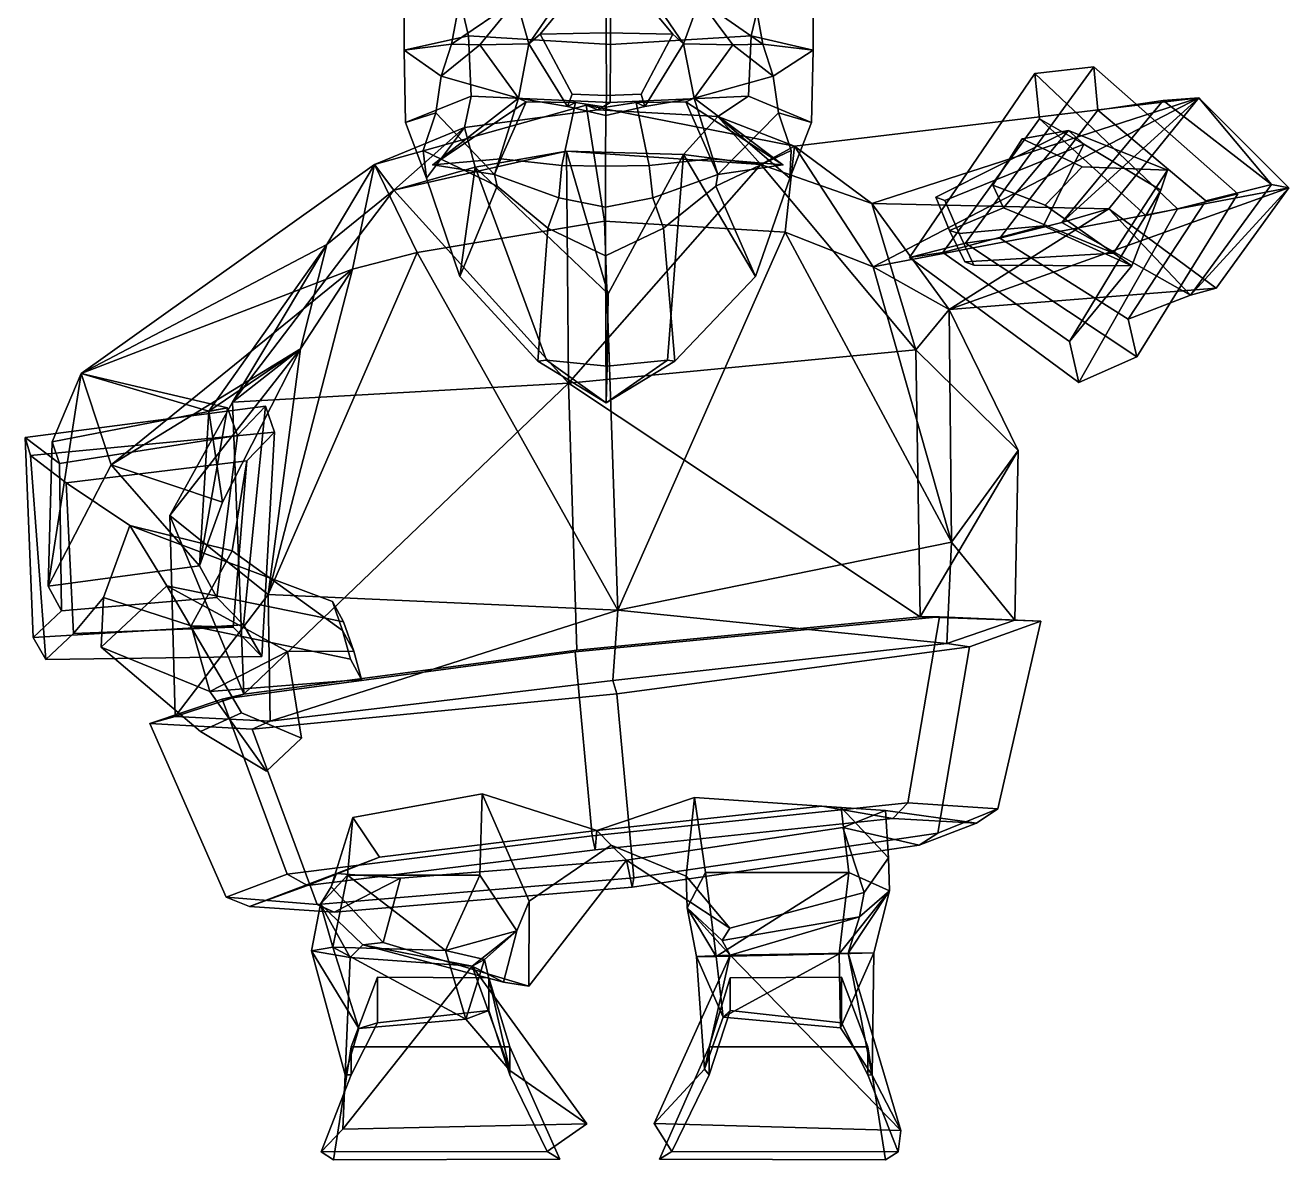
# Model space of a CAD drawing. Extents: x -175 to 200, y -153 to 356.
# Drawn here: x -175.4 to 199.9, y -153 to 184 of the extents above; entities that cross this region are included whole.
import ezdxf

# ---------------------------------------------------------------- set-up
doc = ezdxf.new("R2010")
doc.units = 0

msp = doc.modelspace()

# ---------------------------------------------------------------- linework, layer by layer
for p in [(-54.38863, 142.543518, 105.099503), (49.611019, 142.543518, 106.299004)]:
    msp.add_point(p)
for points in [[(-62.914433, 176.620758, 52.208607), (-62.863441, 189.751343, 49.676254), (-46.537678, 192.628723, 19.984787), (-43.779602, 180.895996, 18.847723)], [(-46.371006, 191.540039, 86.027702), (-62.863441, 189.751343, 49.676254), (-62.914433, 176.620758, 52.208607), (-48.81493, 178.441528, 86.200493)], [(-48.81493, 178.441528, 86.200493), (-29.559765, 191.514313, 106.124092), (-46.371006, 191.540039, 86.027702)], [(-40.429493, 178.249237, 109.533333), (-29.559765, 191.514313, 106.124092), (-48.81493, 178.441528, 86.200493)], [(-43.779602, 180.895996, 18.847723), (-46.537678, 192.628723, 19.984787), (-1.636102, 192.149292, 5.431449), (-1.657233, 178.317322, 7.263035)], [(-40.429493, 178.249237, 109.533333), (-25.833641, 178.4841, 112.731087), (-29.559765, 191.514313, 106.124092)], [(-25.833641, 178.4841, 112.731087), (-17.673586, 190.402863, 112.580475), (-29.559765, 191.514313, 106.124092)], [(-2.893127, 181.787048, 136.822998), (-2.84185, 193.488647, 132.377136), (-15.424408, 189.961121, 128.808853), (-22.516726, 181.432068, 130.154236)], [(-2.893127, 181.787048, 136.822998), (16.879059, 181.432068, 130.608627), (9.819659, 189.961121, 129.100006), (-2.84185, 193.488647, 132.377136)], [(40.186756, 180.895996, 19.816162), (-1.657233, 178.317322, 7.263035), (-1.636102, 192.149292, 5.431449), (42.917866, 192.628723, 21.016537)], [(20.080217, 178.4841, 113.260643), (24.829716, 191.514313, 106.751404), (11.925804, 190.402863, 112.921867)], [(34.745937, 178.249237, 110.400383), (24.829716, 191.514313, 106.751404), (20.080217, 178.4841, 113.260643)], [(43.667305, 178.441528, 87.267151), (41.228008, 191.540039, 87.03804), (24.829716, 191.514313, 106.751404)], [(34.745937, 178.249237, 110.400383), (43.667305, 178.441528, 87.267151), (24.829716, 191.514313, 106.751404)], [(58.547054, 176.620758, 53.609505), (40.186756, 180.895996, 19.816162), (42.917866, 192.628723, 21.016537), (58.554482, 189.751343, 51.076649)], [(41.228008, 191.540039, 87.03804), (43.667305, 178.441528, 87.267151), (58.547054, 176.620758, 53.609505), (58.554482, 189.751343, 51.076649)], [(-22.516726, 181.432068, 130.154236), (-15.424408, 189.961121, 128.808853), (-17.673586, 190.402863, 112.580475), (-25.833641, 178.4841, 112.731087)], [(16.879059, 181.432068, 130.608627), (20.080217, 178.4841, 113.260643), (11.925804, 190.402863, 112.921867), (9.819659, 189.961121, 129.100006)], [(-62.500496, 155.110901, 54.155045), (-62.914433, 176.620758, 52.208607), (-43.779602, 180.895996, 18.847723), (-43.026073, 162.993073, 22.24991)], [(-43.026073, 162.993073, 22.24991), (-43.779602, 180.895996, 18.847723), (-1.657233, 178.317322, 7.263035), (-1.7137, 161.082642, 12.158883)], [(-13.042776, 163.560516, 125.906311), (-22.516726, 181.432068, 130.154236), (-25.833641, 178.4841, 112.731087), (-14.345304, 159.897064, 113.114563)], [(-2.829042, 163.17981, 131.266617), (-2.893127, 181.787048, 136.822998), (-22.516726, 181.432068, 130.154236), (-13.042776, 163.560516, 125.906311)], [(-2.829042, 163.17981, 131.266617), (7.505607, 163.560516, 126.143311), (16.879059, 181.432068, 130.608627), (-2.893127, 181.787048, 136.822998)], [(39.354958, 162.993073, 23.200066), (-1.7137, 161.082642, 12.158883), (-1.657233, 178.317322, 7.263035), (40.186756, 180.895996, 19.816162)], [(7.505607, 163.560516, 126.143311), (8.586091, 159.897064, 113.379044), (20.080217, 178.4841, 113.260643), (16.879059, 181.432068, 130.608627)], [(58.088341, 155.110901, 55.545879), (39.354958, 162.993073, 23.200066), (40.186756, 180.895996, 19.816162), (58.547054, 176.620758, 53.609505)], [(-48.81493, 178.441528, 86.200493), (-62.914433, 176.620758, 52.208607), (-51.877335, 168.906647, 85.864548)], [(-53.488419, 157.985474, 86.318413), (-51.877335, 168.906647, 85.864548), (-62.914433, 176.620758, 52.208607), (-62.500496, 155.110901, 54.155045)], [(-51.877335, 168.906647, 85.864548), (-40.429493, 178.249237, 109.533333), (-48.81493, 178.441528, 86.200493)], [(-28.902597, 162.357819, 106.974831), (-40.429493, 178.249237, 109.533333), (-51.877335, 168.906647, 85.864548)], [(-28.902597, 162.357819, 106.974831), (-25.833641, 178.4841, 112.731087), (-40.429493, 178.249237, 109.533333)], [(-14.345304, 159.897064, 113.114563), (-25.833641, 178.4841, 112.731087), (-28.902597, 162.357819, 106.974831)], [(8.586091, 159.897064, 113.379044), (23.281122, 162.357819, 107.576698), (20.080217, 178.4841, 113.260643)], [(23.281122, 162.357819, 107.576698), (34.745937, 178.249237, 110.400383), (20.080217, 178.4841, 113.260643)], [(23.281122, 162.357819, 107.576698), (46.736641, 168.906647, 87.001923), (34.745937, 178.249237, 110.400383)], [(46.736641, 168.906647, 87.001923), (43.667305, 178.441528, 87.267151), (34.745937, 178.249237, 110.400383)], [(43.667305, 178.441528, 87.267151), (46.736641, 168.906647, 87.001923), (58.547054, 176.620758, 53.609505)], [(48.33683, 157.985474, 87.492828), (58.088341, 155.110901, 55.545879), (58.547054, 176.620758, 53.609505), (46.736641, 168.906647, 87.001923)], [(-53.488419, 157.985474, 86.318413), (-36.089951, 139.709686, 113.812981), (-28.902597, 162.357819, 106.974831), (-51.877335, 168.906647, 85.864548)], [(48.33683, 157.985474, 87.492828), (46.736641, 168.906647, 87.001923), (23.281122, 162.357819, 107.576698), (30.308842, 139.709686, 114.578804)], [(103.891418, 119.31842, 47.57407), (87.194794, 115.06015, 75.864555), (124.476204, 169.747009, 106.604721), (141.963425, 171.729797, 79.406761)], [(87.194794, 115.06015, 75.864555), (97.124352, 116.564941, 82.317528), (125.820374, 156.255371, 105.396301), (124.476204, 169.747009, 106.604721)], [(103.891418, 119.31842, 47.57407), (141.963425, 171.729797, 79.406761), (143.179321, 158.840637, 78.209496), (114.003098, 120.810425, 54.139286)], [(166.776123, 129.501862, 127.944649), (184.77298, 133.996094, 100.505066), (141.963425, 171.729797, 79.406761), (124.476204, 169.747009, 106.604721)], [(166.776123, 129.501862, 127.944649), (124.476204, 169.747009, 106.604721), (125.820374, 156.255371, 105.396301), (157.413239, 127.505615, 121.772141)], [(184.77298, 133.996094, 100.505066), (175.277008, 131.929871, 94.238525), (143.179321, 158.840637, 78.209496), (141.963425, 171.729797, 79.406761)], [(-56.224899, 138.615723, 58.781849), (-62.500496, 155.110901, 54.155045), (-43.026073, 162.993073, 22.24991), (-44.976955, 153.658508, 10.589536)], [(-26.69841, 161.313995, 121.034531), (-28.902597, 162.357819, 106.974831), (-54.38863, 142.543518, 105.099503)], [(-54.38863, 142.543518, 105.099503), (-28.902597, 162.357819, 106.974831), (-36.089951, 139.709686, 113.812981)], [(-44.976955, 153.658508, 10.589536), (-43.026073, 162.993073, 22.24991), (-1.7137, 161.082642, 12.158883), (-5.400888, 158.958923, -7.235606)], [(-26.69841, 161.313995, 121.034531), (-12.003449, 161.054993, 121.328148), (-14.345304, 159.897064, 113.114563), (-28.902597, 162.357819, 106.974831)], [(-2.829042, 163.17981, 131.266617), (-13.042776, 163.560516, 125.906311), (-14.345304, 159.897064, 113.114563), (-2.948715, 157.269836, 119.23867)], [(30.262945, 156.973267, 13.251095), (-5.400888, 158.958923, -7.235606), (-1.7137, 161.082642, 12.158883), (39.354958, 162.993073, 23.200066)], [(-2.829042, 163.17981, 131.266617), (-2.948715, 157.269836, 119.23867), (8.586091, 159.897064, 113.379044), (7.505607, 163.560516, 126.143311)], [(20.753244, 161.313995, 121.581825), (23.281122, 162.357819, 107.576698), (8.586091, 159.897064, 113.379044), (6.055419, 161.054993, 121.53643)], [(20.753244, 161.313995, 121.581825), (49.611019, 142.543518, 106.299004), (23.281122, 162.357819, 107.576698)], [(49.611019, 142.543518, 106.299004), (30.308842, 139.709686, 114.578804), (23.281122, 162.357819, 107.576698)], [(51.707691, 138.615723, 60.026707), (30.262945, 156.973267, 13.251095), (39.354958, 162.993073, 23.200066), (58.088341, 155.110901, 55.545879)], [(75.987053, 131.107422, 36.79781), (173.159042, 162.503601, -4.069228), (53.063709, 148.159729, -22.059563)], [(76.428009, 112.27124, -36.22784), (53.063709, 148.159729, -22.059563), (173.159042, 162.503601, -4.069228)], [(75.987053, 131.107422, 36.79781), (146.386597, 129.529907, 24.380144), (173.159042, 162.503601, -4.069228)], [(76.428009, 112.27124, -36.22784), (173.159042, 162.503601, -4.069228), (199.858734, 135.733154, -23.098101)], [(162.574814, 161.729126, 47.833229), (132.410782, 125.44043, 23.408564), (114.003098, 120.810425, 54.139286), (143.179321, 158.840637, 78.209496)], [(132.410782, 125.44043, 23.408564), (173.159042, 162.503601, -4.069228), (146.386597, 129.529907, 24.380144)], [(132.410782, 125.44043, 23.408564), (162.574814, 161.729126, 47.833229), (173.159042, 162.503601, -4.069228)], [(175.277008, 131.929871, 94.238525), (194.758957, 136.754822, 64.210831), (162.574814, 161.729126, 47.833229), (143.179321, 158.840637, 78.209496)], [(194.758957, 136.754822, 64.210831), (173.159042, 162.503601, -4.069228), (162.574814, 161.729126, 47.833229)], [(194.758957, 136.754822, 64.210831), (199.858734, 135.733154, -23.098101), (173.159042, 162.503601, -4.069228)], [(-8.824803, 160.27002, -32.307678), (-3.406627, 125.86676, -57.973907), (-59.058052, 116.493164, -54.467945), (-71.71106, 142.695923, -26.370007)], [(-8.824803, 160.27002, -32.307678), (-71.71106, 142.695923, -26.370007), (-44.976955, 153.658508, 10.589536), (-5.400888, 158.958923, -7.235606)], [(-56.224899, 138.615723, 58.781849), (-57.251434, 146.816711, 89.746971), (-53.488419, 157.985474, 86.318413), (-62.500496, 155.110901, 54.155045)], [(-53.488419, 157.985474, 86.318413), (-57.251434, 146.816711, 89.746971), (-35.303936, 136.246918, 104.900124), (-36.089951, 139.709686, 113.812981)], [(-34.208, 144.335785, 123.7995), (-26.69841, 161.313995, 121.034531), (-54.38863, 142.543518, 105.099503)], [(-12.003449, 161.054993, 121.328148), (-26.69841, 161.313995, 121.034531), (-34.208, 144.335785, 123.7995), (-16.096197, 142.378235, 132.7323)], [(-16.096197, 142.378235, 132.7323), (-3.11402, 142.193207, 133.571014), (-3.006141, 159.715332, 124.217682), (-12.003449, 161.054993, 121.328148)], [(-3.006141, 159.715332, 124.217682), (-2.948715, 157.269836, 119.23867), (-14.345304, 159.897064, 113.114563), (-12.003449, 161.054993, 121.328148)], [(-8.824803, 160.27002, -32.307678), (53.063709, 148.159729, -22.059563), (50.31163, 122.612518, -50.147614), (-3.406627, 125.86676, -57.973907)], [(-5.400888, 158.958923, -7.235606), (30.262945, 156.973267, 13.251095), (53.063709, 148.159729, -22.059563), (-8.824803, 160.27002, -32.307678)], [(9.884048, 142.378235, 133.031952), (6.055419, 161.054993, 121.53643), (-3.006141, 159.715332, 124.217682), (-3.11402, 142.193207, 133.571014)], [(-3.006141, 159.715332, 124.217682), (6.055419, 161.054993, 121.53643), (8.586091, 159.897064, 113.379044), (-2.948715, 157.269836, 119.23867)], [(6.055419, 161.054993, 121.53643), (9.884048, 142.378235, 133.031952), (28.197063, 144.335785, 124.519257), (20.753244, 161.313995, 121.581825)], [(28.197063, 144.335785, 124.519257), (49.611019, 142.543518, 106.299004), (20.753244, 161.313995, 121.581825)], [(48.33683, 157.985474, 87.492828), (30.308842, 139.709686, 114.578804), (29.728605, 136.246918, 105.650185), (52.019772, 146.816711, 91.007271)], [(51.707691, 138.615723, 60.026707), (58.088341, 155.110901, 55.545879), (48.33683, 157.985474, 87.492828), (52.019772, 146.816711, 91.007271)], [(41.436707, 109.408875, 76.694885), (20.080244, 145.629272, 39.359177), (30.262945, 156.973267, 13.251095), (51.707691, 138.615723, 60.026707)], [(43.025845, 142.711792, 38.205109), (30.262945, 156.973267, 13.251095), (20.080244, 145.629272, 39.359177)], [(53.063709, 148.159729, -22.059563), (30.262945, 156.973267, 13.251095), (43.025845, 142.711792, 38.205109)], [(126.964607, 124.489624, 89.303848), (138.997131, 148.714172, 91.757446), (125.820374, 156.255371, 105.396301), (97.124352, 116.564941, 82.317528)], [(161.90097, 135.021179, 95.559166), (157.413239, 127.505615, 121.772141), (125.820374, 156.255371, 105.396301), (138.997131, 148.714172, 91.757446)], [(-71.71106, 142.695923, -26.370007), (-65.961601, 135.01886, 32.773834), (-44.976955, 153.658508, 10.589536)], [(-65.961601, 135.01886, 32.773834), (-41.829071, 141.853149, 36.327225), (-44.976955, 153.658508, 10.589536)], [(-46.341087, 109.408875, 75.68248), (-56.224899, 138.615723, 58.781849), (-44.976955, 153.658508, 10.589536), (-41.829071, 141.853149, 36.327225)], [(95.032341, 132.93045, 121.418495), (134.442993, 152.74707, 116.834312), (138.997131, 148.714172, 91.757446), (97.730263, 131.972137, 111.799774)], [(99.136581, 123.071167, 122.085823), (115.118164, 129.763733, 124.715919), (134.442993, 152.74707, 116.834312), (95.032341, 132.93045, 121.418495)], [(111.960541, 136.583069, 165.971771), (120.676155, 150.265686, 167.371613), (134.442993, 152.74707, 116.834312), (115.118164, 129.763733, 124.715919)], [(127.49498, 130.613159, 169.018494), (138.466263, 141.999451, 162.014862), (120.676155, 150.265686, 167.371613), (111.960541, 136.583069, 165.971771)], [(138.466263, 141.999451, 162.014862), (163.808746, 141.009827, 121.830215), (134.442993, 152.74707, 116.834312), (120.676155, 150.265686, 167.371613)], [(163.808746, 141.009827, 121.830215), (161.90097, 135.021179, 95.559166), (138.997131, 148.714172, 91.757446), (134.442993, 152.74707, 116.834312)], [(-14.668436, 146.638123, 37.10878), (-41.829071, 141.853149, 36.327225), (-65.961601, 135.01886, 32.773834)], [(-14.079589, 77.71991, 118.225685), (-14.668436, 146.638123, 37.10878), (-65.961601, 135.01886, 32.773834)], [(-35.303936, 136.246918, 104.900124), (-57.251434, 146.816711, 89.746971), (-56.224899, 138.615723, 58.781849), (-46.341087, 109.408875, 75.68248)], [(-2.337296, 104.232513, 66.226959), (-41.829071, 141.853149, 36.327225), (-14.668436, 146.638123, 37.10878)], [(-2.337296, 104.232513, 66.226959), (-14.668436, 146.638123, 37.10878), (20.080244, 145.629272, 39.359177)], [(-14.668436, 146.638123, 37.10878), (43.025845, 142.711792, 38.205109), (20.080244, 145.629272, 39.359177)], [(-14.079589, 77.71991, 118.225685), (43.025845, 142.711792, 38.205109), (-14.668436, 146.638123, 37.10878)], [(29.728605, 136.246918, 105.650185), (41.436707, 109.408875, 76.694885), (51.707691, 138.615723, 60.026707), (52.019772, 146.816711, 91.007271)], [(75.987053, 131.107422, 36.79781), (53.063709, 148.159729, -22.059563), (43.025845, 142.711792, 38.205109)], [(76.428009, 112.27124, -36.22784), (50.31163, 122.612518, -50.147614), (53.063709, 148.159729, -22.059563)], [(101.927429, 122.138306, 112.4692), (97.730263, 131.972137, 111.799774), (138.997131, 148.714172, 91.757446), (126.964607, 124.489624, 89.303848)], [(-85.891632, 118.869873, 27.859873), (-71.71106, 142.695923, -26.370007), (-158.876221, 80.577301, -27.229332)], [(-78.233284, 111.54129, -40.88036), (-158.876221, 80.577301, -27.229332), (-71.71106, 142.695923, -26.370007)], [(-85.891632, 118.869873, 27.859873), (-65.961601, 135.01886, 32.773834), (-71.71106, 142.695923, -26.370007)], [(-78.233284, 111.54129, -40.88036), (-71.71106, 142.695923, -26.370007), (-59.058052, 116.493164, -54.467945)], [(-36.089951, 139.709686, 113.812981), (-34.208, 144.335785, 123.7995), (-54.38863, 142.543518, 105.099503)], [(-16.096197, 142.378235, 132.7323), (-34.208, 144.335785, 123.7995), (-36.089951, 139.709686, 113.812981), (-16.986441, 132.816284, 123.06929)], [(-14.079589, 77.71991, 118.225685), (89.109497, 87.59346, 91.8367), (43.025845, 142.711792, 38.205109)], [(15.297183, 84.534637, 92.914268), (-2.59369, 82.785629, 88.457039), (-2.337296, 104.232513, 66.226959), (20.080244, 145.629272, 39.359177)], [(9.884048, 142.378235, 133.031952), (10.996925, 132.816284, 123.392044), (30.308842, 139.709686, 114.578804), (28.197063, 144.335785, 124.519257)], [(17.53237, 84.270157, 108.860657), (15.297183, 84.534637, 92.914268), (20.080244, 145.629272, 39.359177), (41.436707, 109.408875, 76.694885)], [(30.308842, 139.709686, 114.578804), (49.611019, 142.543518, 106.299004), (28.197063, 144.335785, 124.519257)], [(89.109497, 87.59346, 91.8367), (75.987053, 131.107422, 36.79781), (43.025845, 142.711792, 38.205109)], [(-23.18499, 84.270157, 108.391037), (-46.341087, 109.408875, 75.68248), (-41.829071, 141.853149, 36.327225), (-20.582607, 84.534637, 92.500443)], [(-20.582607, 84.534637, 92.500443), (-41.829071, 141.853149, 36.327225), (-2.337296, 104.232513, 66.226959), (-2.59369, 82.785629, 88.457039)], [(-20.194971, 123.723145, 125.325523), (-16.986441, 132.816284, 123.06929), (-36.089951, 139.709686, 113.812981), (-35.303936, 136.246918, 104.900124)], [(-3.11402, 142.193207, 133.571014), (-16.096197, 142.378235, 132.7323), (-16.986441, 132.816284, 123.06929), (-3.058755, 129.99762, 128.779434)], [(-3.11402, 142.193207, 133.571014), (-3.058755, 129.99762, 128.779434), (10.996925, 132.816284, 123.392044), (9.884048, 142.378235, 133.031952)], [(14.15256, 123.723145, 125.72168), (29.728605, 136.246918, 105.650185), (30.308842, 139.709686, 114.578804), (10.996925, 132.816284, 123.392044)], [(127.49498, 130.613159, 169.018494), (147.849609, 116.339203, 118.82988), (163.808746, 141.009827, 121.830215), (138.466263, 141.999451, 162.014862)], [(147.849609, 116.339203, 118.82988), (153.23526, 112.540375, 93.822586), (161.90097, 135.021179, 95.559166), (163.808746, 141.009827, 121.830215)], [(-23.18499, 84.270157, 108.391037), (-20.194971, 123.723145, 125.325523), (-35.303936, 136.246918, 104.900124), (-46.341087, 109.408875, 75.68248)], [(17.53237, 84.270157, 108.860657), (41.436707, 109.408875, 76.694885), (29.728605, 136.246918, 105.650185), (14.15256, 123.723145, 125.72168)], [(99.014038, 99.549561, 2.49712), (76.428009, 112.27124, -36.22784), (199.858734, 135.733154, -23.098101)], [(178.34082, 105.906342, 0.288356), (99.014038, 99.549561, 2.49712), (199.858734, 135.733154, -23.098101)], [(127.49498, 130.613159, 169.018494), (111.960541, 136.583069, 165.971771), (115.118164, 129.763733, 124.715919), (147.849609, 116.339203, 118.82988)], [(170.706131, 103.841766, 44.130051), (194.758957, 136.754822, 64.210831), (175.277008, 131.929871, 94.238525), (152.20488, 96.762375, 74.429771)], [(170.706131, 103.841766, 44.130051), (199.858734, 135.733154, -23.098101), (194.758957, 136.754822, 64.210831)], [(170.706131, 103.841766, 44.130051), (178.34082, 105.906342, 0.288356), (199.858734, 135.733154, -23.098101)], [(-14.079589, 77.71991, 118.225685), (-65.961601, 135.01886, 32.773834), (-113.916039, 72.029419, 81.373062)], [(-113.916039, 72.029419, 81.373062), (-65.961601, 135.01886, 32.773834), (-85.891632, 118.869873, 27.859873)], [(-3.097185, 115.551788, 132.111389), (-3.058755, 129.99762, 128.779434), (-16.986441, 132.816284, 123.06929), (-20.194971, 123.723145, 125.325523)], [(-3.097185, 115.551788, 132.111389), (14.15256, 123.723145, 125.72168), (10.996925, 132.816284, 123.392044), (-3.058755, 129.99762, 128.779434)], [(99.136581, 123.071167, 122.085823), (95.032341, 132.93045, 121.418495), (97.730263, 131.972137, 111.799774), (101.927429, 122.138306, 112.4692)], [(153.23526, 112.540375, 93.822586), (134.780304, 90.095001, 102.966255), (157.413239, 127.505615, 121.772141), (161.90097, 135.021179, 95.559166)], [(154.734756, 85.48204, 74.300728), (184.77298, 133.996094, 100.505066), (166.776123, 129.501862, 127.944649), (137.499878, 77.9086, 102.818382)], [(154.734756, 85.48204, 74.300728), (152.20488, 96.762375, 74.429771), (175.277008, 131.929871, 94.238525), (184.77298, 133.996094, 100.505066)], [(89.109497, 87.59346, 91.8367), (99.014038, 99.549561, 2.49712), (75.987053, 131.107422, 36.79781)], [(99.014038, 99.549561, 2.49712), (146.386597, 129.529907, 24.380144), (75.987053, 131.107422, 36.79781)], [(178.34082, 105.906342, 0.288356), (146.386597, 129.529907, 24.380144), (99.014038, 99.549561, 2.49712)], [(103.634377, 113.718994, 122.868843), (147.849609, 116.339203, 118.82988), (115.118164, 129.763733, 124.715919), (99.136581, 123.071167, 122.085823)], [(170.706131, 103.841766, 44.130051), (132.410782, 125.44043, 23.408564), (146.386597, 129.529907, 24.380144)], [(137.499878, 77.9086, 102.818382), (166.776123, 129.501862, 127.944649), (157.413239, 127.505615, 121.772141), (134.780304, 90.095001, 102.966255)], [(170.706131, 103.841766, 44.130051), (146.386597, 129.529907, 24.380144), (178.34082, 105.906342, 0.288356)], [(0.579351, 10.300873, -85.02578), (-59.058052, 116.493164, -54.467945), (-3.406627, 125.86676, -57.973907)], [(0.579351, 10.300873, -85.02578), (-3.406627, 125.86676, -57.973907), (50.31163, 122.612518, -50.147614)], [(153.23526, 112.540375, 93.822586), (126.964607, 124.489624, 89.303848), (97.124352, 116.564941, 82.317528), (134.780304, 90.095001, 102.966255)], [(106.348747, 112.760193, 113.222122), (101.927429, 122.138306, 112.4692), (126.964607, 124.489624, 89.303848), (153.23526, 112.540375, 93.822586)], [(132.410782, 125.44043, 23.408564), (170.706131, 103.841766, 44.130051), (152.20488, 96.762375, 74.429771), (114.003098, 120.810425, 54.139286)], [(-2.867566, 71.844666, 112.202812), (-3.097185, 115.551788, 132.111389), (-20.194971, 123.723145, 125.325523), (-23.18499, 84.270157, 108.391037)], [(-2.867566, 71.844666, 112.202812), (17.53237, 84.270157, 108.860657), (14.15256, 123.723145, 125.72168), (-3.097185, 115.551788, 132.111389)], [(99.734535, 30.505157, -48.455193), (0.579351, 10.300873, -85.02578), (50.31163, 122.612518, -50.147614)], [(99.734535, 30.505157, -48.455193), (50.31163, 122.612518, -50.147614), (76.428009, 112.27124, -36.22784)], [(103.634377, 113.718994, 122.868843), (99.136581, 123.071167, 122.085823), (101.927429, 122.138306, 112.4692), (106.348747, 112.760193, 113.222122)], [(154.734756, 85.48204, 74.300728), (103.891418, 119.31842, 47.57407), (114.003098, 120.810425, 54.139286), (152.20488, 96.762375, 74.429771)], [(-85.891632, 118.869873, 27.859873), (-158.876221, 80.577301, -27.229332), (-120.918037, 69.43158, 7.418115)], [(-93.64933, 87.897614, -9.631692), (-85.891632, 118.869873, 27.859873), (-120.918037, 69.43158, 7.418115)], [(-113.916039, 72.029419, 81.373062), (-85.891632, 118.869873, 27.859873), (-93.64933, 87.897614, -9.631692)], [(-103.291, 14.941116, -58.918835), (-59.058052, 116.493164, -54.467945), (0.579351, 10.300873, -85.02578)], [(-103.291, 14.941116, -58.918835), (-78.233284, 111.54129, -40.88036), (-59.058052, 116.493164, -54.467945)], [(154.734756, 85.48204, 74.300728), (137.499878, 77.9086, 102.818382), (87.194794, 115.06015, 75.864555), (103.891418, 119.31842, 47.57407)], [(137.499878, 77.9086, 102.818382), (134.780304, 90.095001, 102.966255), (97.124352, 116.564941, 82.317528), (87.194794, 115.06015, 75.864555)], [(103.634377, 113.718994, 122.868843), (106.348747, 112.760193, 113.222122), (153.23526, 112.540375, 93.822586), (147.849609, 116.339203, 118.82988)], [(-78.233284, 111.54129, -40.88036), (-149.956329, 53.435562, -59.809402), (-158.876221, 80.577301, -27.229332)], [(-93.64933, 87.897614, -9.631692), (-149.956329, 53.435562, -59.809402), (-78.233284, 111.54129, -40.88036)], [(-103.291, 14.941116, -58.918835), (-93.64933, 87.897614, -9.631692), (-78.233284, 111.54129, -40.88036)], [(99.734535, 30.505157, -48.455193), (76.428009, 112.27124, -36.22784), (99.014038, 99.549561, 2.49712)], [(89.109497, 87.59346, 91.8367), (119.485802, 57.737198, 15.117493), (99.014038, 99.549561, 2.49712)], [(119.485802, 57.737198, 15.117493), (99.734535, 30.505157, -48.455193), (99.014038, 99.549561, 2.49712)], [(-116.841164, 42.3452, -31.852085), (-149.956329, 53.435562, -59.809402), (-93.64933, 87.897614, -9.631692)], [(-113.916039, 72.029419, 81.373062), (-93.64933, 87.897614, -9.631692), (-132.480621, 38.421326, 2.131508)], [(-132.480621, 38.421326, 2.131508), (-93.64933, 87.897614, -9.631692), (-103.291, 14.941116, -58.918835)], [(-116.841164, 42.3452, -31.852085), (-93.64933, 87.897614, -9.631692), (-120.918037, 69.43158, 7.418115)], [(90.418777, 8.324249, 89.302742), (89.109497, 87.59346, 91.8367), (-14.079589, 77.71991, 118.225685)], [(90.418777, 8.324249, 89.302742), (119.485802, 57.737198, 15.117493), (89.109497, 87.59346, 91.8367)], [(-2.867566, 71.844666, 112.202812), (-23.18499, 84.270157, 108.391037), (-20.582607, 84.534637, 92.500443)], [(-2.867566, 71.844666, 112.202812), (-20.582607, 84.534637, 92.500443), (-2.59369, 82.785629, 88.457039)], [(-2.867566, 71.844666, 112.202812), (-2.59369, 82.785629, 88.457039), (15.297183, 84.534637, 92.914268)], [(-2.867566, 71.844666, 112.202812), (15.297183, 84.534637, 92.914268), (17.53237, 84.270157, 108.860657)], [(-168.622147, 17.386276, 12.341582), (-167.489426, 60.297302, 21.56764), (-158.876221, 80.577301, -27.229332)], [(-168.622147, 17.386276, 12.341582), (-158.876221, 80.577301, -27.229332), (-149.956329, 53.435562, -59.809402)], [(-115.397636, 70.368195, 18.682211), (-158.876221, 80.577301, -27.229332), (-167.489426, 60.297302, 21.56764)], [(-115.397636, 70.368195, 18.682211), (-120.918037, 69.43158, 7.418115), (-158.876221, 80.577301, -27.229332)], [(-110.562233, -14.739288, 77.179962), (-14.079589, 77.71991, 118.225685), (-113.916039, 72.029419, 81.373062)], [(-110.562233, -14.739288, 77.179962), (-11.615743, -1.606918, 113.339577), (-14.079589, 77.71991, 118.225685)], [(90.418777, 8.324249, 89.302742), (-14.079589, 77.71991, 118.225685), (-11.615743, -1.606918, 113.339577)], [(-110.562233, -14.739288, 77.179962), (-113.916039, 72.029419, 81.373062), (-132.480621, 38.421326, 2.131508)], [(-104.051094, 70.903351, 54.817711), (-175.449265, 61.529877, 59.736378), (-173.897583, 56.207809, 91.653946), (-101.409462, 63.17836, 86.920792)], [(-104.051094, 70.903351, 54.817711), (-112.389915, 62.137497, 53.723148), (-165.280411, 53.876053, 57.08009), (-175.449265, 61.529877, 59.736378)], [(-167.489426, 60.297302, 21.56764), (-165.280411, 53.876053, 57.08009), (-112.389915, 62.137497, 53.723148), (-115.397636, 70.368195, 18.682211)], [(-115.397636, 70.368195, 18.682211), (-112.389915, 62.137497, 53.723148), (-118.517975, 14.029099, 43.853088), (-123.684883, 23.408676, 9.272547)], [(-123.684883, 23.408676, 9.272547), (-120.918037, 69.43158, 7.418115), (-115.397636, 70.368195, 18.682211)], [(-123.684883, 23.408676, 9.272547), (-116.841164, 42.3452, -31.852085), (-120.918037, 69.43158, 7.418115)], [(-110.642281, 5.950745, 41.327892), (-118.517975, 14.029099, 43.853088), (-112.389915, 62.137497, 53.723148), (-104.051094, 70.903351, 54.817711)], [(-110.642281, 5.950745, 41.327892), (-104.051094, 70.903351, 54.817711), (-101.409462, 63.17836, 86.920792), (-105.134064, -3.51915, 73.695091)], [(-169.345337, -4.447876, 78.827599), (-173.897583, 56.207809, 91.653946), (-175.449265, 61.529877, 59.736378), (-173.096939, 2.172226, 46.592289)], [(-173.096939, 2.172226, 46.592289), (-175.449265, 61.529877, 59.736378), (-165.280411, 53.876053, 57.08009), (-164.697372, 10.068466, 47.491768)], [(-101.409462, 63.17836, 86.920792), (-173.897583, 56.207809, 91.653946), (-163.303314, 48.128952, 88.863739), (-109.631981, 54.590424, 85.853584)], [(-164.697372, 10.068466, 47.491768), (-165.280411, 53.876053, 57.08009), (-167.489426, 60.297302, 21.56764), (-168.622147, 17.386276, 12.341582)], [(-105.134064, -3.51915, 73.695091), (-101.409462, 63.17836, 86.920792), (-109.631981, 54.590424, 85.853584), (-113.651787, 5.195358, 76.421265)], [(90.418777, 8.324249, 89.302742), (118.489807, 7.245789, 15.681699), (119.485802, 57.737198, 15.117493)], [(118.489807, 7.245789, 15.681699), (99.734535, 30.505157, -48.455193), (119.485802, 57.737198, 15.117493)], [(-169.345337, -4.447876, 78.827599), (-161.098557, 3.358429, 79.722374), (-163.303314, 48.128952, 88.863739), (-173.897583, 56.207809, 91.653946)], [(-123.684883, 23.408676, 9.272547), (-168.622147, 17.386276, 12.341582), (-149.956329, 53.435562, -59.809402)], [(-113.955719, 27.918839, 66.669998), (-109.631981, 54.590424, 85.853584), (-163.303314, 48.128952, 88.863739), (-144.365891, 35.397125, 73.731186)], [(-123.684883, 23.408676, 9.272547), (-149.956329, 53.435562, -59.809402), (-116.841164, 42.3452, -31.852085)], [(-126.128647, 5.599426, 61.336967), (-113.651787, 5.195358, 76.421265), (-109.631981, 54.590424, 85.853584), (-113.955719, 27.918839, 66.669998)], [(-152.251373, 14.05426, 67.94735), (-144.365891, 35.397125, 73.731186), (-163.303314, 48.128952, 88.863739), (-161.098557, 3.358429, 79.722374)], [(-110.562233, -14.739288, 77.179962), (-132.480621, 38.421326, 2.131508), (-130.953903, -21.379074, 0.635749)], [(-130.953903, -21.379074, 0.635749), (-132.480621, 38.421326, 2.131508), (-103.291, 14.941116, -58.918835)], [(-152.861755, -0.777893, 89.213211), (-133.441528, 17.481186, 94.371368), (-144.365891, 35.397125, 73.731186), (-152.251373, 14.05426, 67.94735)], [(-81.255997, 4.184616, 83.39949), (-113.955719, 27.918839, 66.669998), (-144.365891, 35.397125, 73.731186), (-84.181892, 12.862488, 87.457008)], [(-80.876228, 6.757935, 95.538528), (-84.181892, 12.862488, 87.457008), (-144.365891, 35.397125, 73.731186), (-133.441528, 17.481186, 94.371368)], [(98.311432, 0.391602, -65.033791), (0.579351, 10.300873, -85.02578), (99.734535, 30.505157, -48.455193)], [(118.489807, 7.245789, 15.681699), (98.311432, 0.391602, -65.033791), (99.734535, 30.505157, -48.455193)], [(-78.8535, -4.259247, 79.556808), (-126.128647, 5.599426, 61.336967), (-113.955719, 27.918839, 66.669998), (-81.255997, 4.184616, 83.39949)], [(-123.684883, 23.408676, 9.272547), (-118.517975, 14.029099, 43.853088), (-164.697372, 10.068466, 47.491768), (-168.622147, 17.386276, 12.341582)], [(-123.359299, -25.821892, 123.785492), (-111.20726, -20.294678, 133.744781), (-133.441528, 17.481186, 94.371368), (-152.861755, -0.777893, 89.213211)], [(-93.418297, -27.78186, 128.421997), (-97.57869, -2.002518, 93.878242), (-133.441528, 17.481186, 94.371368), (-111.20726, -20.294678, 133.744781)], [(-77.843124, -1.919434, 91.482513), (-80.876228, 6.757935, 95.538528), (-133.441528, 17.481186, 94.371368), (-97.57869, -2.002518, 93.878242)], [(-110.642281, 5.950745, 41.327892), (-173.096939, 2.172226, 46.592289), (-164.697372, 10.068466, 47.491768), (-118.517975, 14.029099, 43.853088)], [(-126.128647, 5.599426, 61.336967), (-152.251373, 14.05426, 67.94735), (-161.098557, 3.358429, 79.722374), (-113.651787, 5.195358, 76.421265)], [(-120.619225, -13.867035, 79.289169), (-152.861755, -0.777893, 89.213211), (-152.251373, 14.05426, 67.94735), (-126.128647, 5.599426, 61.336967)], [(-130.953903, -21.379074, 0.635749), (-103.291, 14.941116, -58.918835), (-102.669579, -22.671936, -77.156563)], [(-102.669579, -22.671936, -77.156563), (-103.291, 14.941116, -58.918835), (0.579351, 10.300873, -85.02578)], [(-77.843124, -1.919434, 91.482513), (-81.255997, 4.184616, 83.39949), (-84.181892, 12.862488, 87.457008), (-80.876228, 6.757935, 95.538528)], [(-102.669579, -22.671936, -77.156563), (0.579351, 10.300873, -85.02578), (-0.878947, -10.602142, -101.194489)], [(-12.137113, -2.15152, 125.600189), (96.157745, 8.284378, 98.017029), (90.418777, 8.324249, 89.302742), (-11.615743, -1.606918, 113.339577)], [(-7.103138, -56.772766, 122.961578), (86.744812, -47.026657, 94.558609), (96.157745, 8.284378, 98.017029), (-12.137113, -2.15152, 125.600189)], [(98.311432, 0.391602, -65.033791), (-0.878947, -10.602142, -101.194489), (0.579351, 10.300873, -85.02578)], [(96.157745, 8.284378, 98.017029), (86.744812, -47.026657, 94.558609), (113.402695, -48.748619, 12.421319), (126.173897, 6.947784, 16.082302)], [(126.173897, 6.947784, 16.082302), (118.489807, 7.245789, 15.681699), (90.418777, 8.324249, 89.302742), (96.157745, 8.284378, 98.017029)], [(-110.642281, 5.950745, 41.327892), (-105.134064, -3.51915, 73.695091), (-169.345337, -4.447876, 78.827599), (-173.096939, 2.172226, 46.592289)], [(-105.134064, -3.51915, 73.695091), (-113.651787, 5.195358, 76.421265), (-161.098557, 3.358429, 79.722374), (-169.345337, -4.447876, 78.827599)], [(-75.528297, -10.381638, 87.662155), (-120.619225, -13.867035, 79.289169), (-126.128647, 5.599426, 61.336967), (-78.8535, -4.259247, 79.556808)], [(-75.528297, -10.381638, 87.662155), (-78.8535, -4.259247, 79.556808), (-81.255997, 4.184616, 83.39949), (-77.843124, -1.919434, 91.482513)], [(113.402695, -48.748619, 12.421319), (95.663506, -55.990555, -79.84166), (105.076439, -0.67952, -76.38324), (126.173897, 6.947784, 16.082302)], [(105.076439, -0.67952, -76.38324), (98.311432, 0.391602, -65.033791), (118.489807, 7.245789, 15.681699), (126.173897, 6.947784, 16.082302)], [(105.076439, -0.67952, -76.38324), (0.253721, -14.57785, -116.816673), (-0.878947, -10.602142, -101.194489), (98.311432, 0.391602, -65.033791)], [(-103.801308, -37.570267, 126.096497), (-123.359299, -25.821892, 123.785492), (-152.861755, -0.777893, 89.213211), (-120.619225, -13.867035, 79.289169)], [(-75.528297, -10.381638, 87.662155), (-77.843124, -1.919434, 91.482513), (-97.57869, -2.002518, 93.878242), (-120.619225, -13.867035, 79.289169)], [(-103.801308, -37.570267, 126.096497), (-120.619225, -13.867035, 79.289169), (-97.57869, -2.002518, 93.878242), (-93.418297, -27.78186, 128.421997)], [(-12.137113, -2.15152, 125.600189), (-11.615743, -1.606918, 113.339577), (-110.562233, -14.739288, 77.179962), (-116.945671, -16.170258, 85.163055)], [(-7.103138, -56.772766, 122.961578), (-12.137113, -2.15152, 125.600189), (-116.945671, -16.170258, 85.163055), (-97.64135, -68.185852, 83.436798)], [(95.663506, -55.990555, -79.84166), (5.293849, -69.232574, -119.454803), (0.253721, -14.57785, -116.816673), (105.076439, -0.67952, -76.38324)], [(-108.026978, -25.134155, -89.237221), (-102.669579, -22.671936, -77.156563), (-0.878947, -10.602142, -101.194489), (0.253721, -14.57785, -116.816673)], [(-138.422821, -23.415939, 0.122353), (-116.945671, -16.170258, 85.163055), (-110.562233, -14.739288, 77.179962), (-130.953903, -21.379074, 0.635749)], [(-88.722656, -77.149742, -90.96347), (-108.026978, -25.134155, -89.237221), (0.253721, -14.57785, -116.816673), (5.293849, -69.232574, -119.454803)], [(-116.945671, -16.170258, 85.163055), (-138.422821, -23.415939, 0.122353), (-115.760239, -75.046158, -1.401334), (-97.64135, -68.185852, 83.436798)], [(-108.026978, -25.134155, -89.237221), (-138.422821, -23.415939, 0.122353), (-130.953903, -21.379074, 0.635749), (-102.669579, -22.671936, -77.156563)], [(-103.801308, -37.570267, 126.096497), (-93.418297, -27.78186, 128.421997), (-111.20726, -20.294678, 133.744781), (-123.359299, -25.821892, 123.785492)], [(-115.760239, -75.046158, -1.401334), (-138.422821, -23.415939, 0.122353), (-108.026978, -25.134155, -89.237221), (-88.722656, -77.149742, -90.96347)], [(-40.437931, -68.441437, 35.86203), (-39.750965, -44.295212, 63.080292), (-78.114372, -51.359711, 35.115101), (-79.700027, -68.505196, 17.934679)], [(-5.697048, -55.193832, 89.682709), (-70.270424, -63.107063, 61.344738), (-78.114372, -51.359711, 35.115101), (-39.750965, -44.295212, 63.080292)], [(-40.437931, -68.441437, 35.86203), (-29.382446, -85.051865, 14.151807), (-25.803083, -76.216675, 9.177846), (-39.750965, -44.295212, 63.080292)], [(-1.379237, -59.533524, 5.250257), (-5.697048, -55.193832, 89.682709), (-39.750965, -44.295212, 63.080292), (-25.803083, -76.216675, 9.177846)], [(-7.103138, -56.772766, 122.961578), (-6.143992, -60.978256, 110.471497), (82.230392, -51.604759, 85.664543), (86.744812, -47.026657, 94.558609)], [(-6.143992, -60.978256, 110.471497), (-5.697048, -55.193832, 89.682709), (61.210251, -48.019028, 69.275391), (82.230392, -51.604759, 85.664543)], [(-5.697048, -55.193832, 89.682709), (23.359072, -45.358337, 67.771751), (66.913307, -48.399277, 49.437164), (61.210251, -48.019028, 69.275391)], [(20.835329, -68.780052, 7.529867), (23.359072, -45.358337, 67.771751), (-5.697048, -55.193832, 89.682709), (-1.379237, -59.533524, 5.250257)], [(26.597759, -67.676712, 35.445713), (23.359072, -45.358337, 67.771751), (20.835329, -68.780052, 7.529867), (21.159237, -78.208694, 9.032035)], [(26.597759, -67.676712, 35.445713), (69.191788, -67.709503, 29.649647), (66.913307, -48.399277, 49.437164), (23.359072, -45.358337, 67.771751)], [(61.210251, -48.019028, 69.275391), (66.913307, -48.399277, 49.437164), (80.939476, -63.370995, 12.193438), (80.035507, -49.274261, 10.584757)], [(82.230392, -51.604759, 85.664543), (61.210251, -48.019028, 69.275391), (80.035507, -49.274261, 10.584757), (107.140808, -53.045914, 11.852859)], [(69.191788, -67.709503, 29.649647), (81.276405, -73.170189, 13.955943), (80.939476, -63.370995, 12.193438), (66.913307, -48.399277, 49.437164)], [(86.744812, -47.026657, 94.558609), (82.230392, -51.604759, 85.664543), (107.140808, -53.045914, 11.852859), (113.402695, -48.748619, 12.421319)], [(113.402695, -48.748619, 12.421319), (107.140808, -53.045914, 11.852859), (90.123039, -59.537407, -68.671982), (95.663506, -55.990555, -79.84166)], [(-79.700027, -68.505196, 17.934679), (-78.114372, -51.359711, 35.115101), (-84.564026, -71.991852, -2.01812), (-87.713005, -77.121689, 0.431259)], [(-70.270424, -63.107063, 61.344738), (-82.995575, -67.982849, 0.751046), (-84.564026, -71.991852, -2.01812), (-78.114372, -51.359711, 35.115101)], [(80.035507, -49.274261, 10.584757), (80.939476, -63.370995, 12.193438), (73.719421, -73.640396, -30.686848), (67.446877, -54.287262, -52.678539)], [(107.140808, -53.045914, 11.852859), (80.035507, -49.274261, 10.584757), (67.446877, -54.287262, -52.678539), (90.123039, -59.537407, -68.671982)], [(-6.143992, -60.978256, 110.471497), (-91.61454, -71.554291, 75.178558), (-70.270424, -63.107063, 61.344738), (-5.697048, -55.193832, 89.682709)], [(67.446877, -54.287262, -52.678539), (73.719421, -73.640396, -30.686848), (33.830006, -84.190826, -55.495956), (3.111603, -64.047119, -82.565697)], [(90.123039, -59.537407, -68.671982), (67.446877, -54.287262, -52.678539), (3.111603, -64.047119, -82.565697), (4.826792, -72.004639, -104.056274)], [(95.663506, -55.990555, -79.84166), (90.123039, -59.537407, -68.671982), (4.826792, -72.004639, -104.056274), (5.293849, -69.232574, -119.454803)], [(-7.103138, -56.772766, 122.961578), (-97.64135, -68.185852, 83.436798), (-91.61454, -71.554291, 75.178558), (-6.143992, -60.978256, 110.471497)], [(3.111603, -64.047119, -82.565697), (-1.379237, -59.533524, 5.250257), (-25.803083, -76.216675, 9.177846), (-25.888073, -101.422005, -52.310631)], [(20.835329, -68.780052, 7.529867), (-1.379237, -59.533524, 5.250257), (3.111603, -64.047119, -82.565697), (33.830006, -84.190826, -55.495956)], [(-91.61454, -71.554291, 75.178558), (-108.845619, -77.83139, -1.175013), (-82.995575, -67.982849, 0.751046), (-70.270424, -63.107063, 61.344738)], [(81.276405, -73.170189, 13.955943), (72.397842, -80.822083, -4.573917), (73.719421, -73.640396, -30.686848), (80.939476, -63.370995, 12.193438)], [(-83.721893, -79.486946, -79.157967), (4.826792, -72.004639, -104.056274), (3.111603, -64.047119, -82.565697), (-64.033791, -69.375298, -60.609192)], [(-64.033791, -69.375298, -60.609192), (3.111603, -64.047119, -82.565697), (-25.888073, -101.422005, -52.310631), (-69.103493, -88.492126, -39.888996)], [(-97.64135, -68.185852, 83.436798), (-115.760239, -75.046158, -1.401334), (-108.845619, -77.83139, -1.175013), (-91.61454, -71.554291, 75.178558)], [(-108.845619, -77.83139, -1.175013), (-83.721893, -79.486946, -79.157967), (-64.033791, -69.375298, -60.609192), (-82.995575, -67.982849, 0.751046)], [(-88.722656, -77.149742, -90.96347), (5.293849, -69.232574, -119.454803), (4.826792, -72.004639, -104.056274), (-83.721893, -79.486946, -79.157967)], [(-84.125366, -89.88961, 39.638912), (-79.700027, -68.505196, 17.934679), (-87.713005, -77.121689, 0.431259)], [(-82.995575, -67.982849, 0.751046), (-64.033791, -69.375298, -60.609192), (-69.103493, -88.492126, -39.888996), (-84.564026, -71.991852, -2.01812)], [(-50.620197, -90.81768, 55.483364), (-79.700027, -68.505196, 17.934679), (-84.125366, -89.88961, 39.638912)], [(-50.620197, -90.81768, 55.483364), (-40.437931, -68.441437, 35.86203), (-79.700027, -68.505196, 17.934679)], [(-50.620197, -90.81768, 55.483364), (-29.382446, -85.051865, 14.151807), (-40.437931, -68.441437, 35.86203)], [(21.159237, -78.208694, 9.032035), (20.835329, -68.780052, 7.529867), (33.830006, -84.190826, -55.495956), (31.530149, -87.849915, -17.205919)], [(29.731583, -92.633766, 52.818554), (26.597759, -67.676712, 35.445713), (21.159237, -78.208694, 9.032035)], [(29.731583, -92.633766, 52.818554), (69.191788, -67.709503, 29.649647), (26.597759, -67.676712, 35.445713)], [(29.731583, -92.633766, 52.818554), (66.278694, -91.858948, 47.410347), (69.191788, -67.709503, 29.649647)], [(66.278694, -91.858948, 47.410347), (81.276405, -73.170189, 13.955943), (69.191788, -67.709503, 29.649647)], [(-115.760239, -75.046158, -1.401334), (-88.722656, -77.149742, -90.96347), (-83.721893, -79.486946, -79.157967), (-108.845619, -77.83139, -1.175013)], [(-87.713005, -77.121689, 0.431259), (-84.564026, -71.991852, -2.01812), (-69.103493, -88.492126, -39.888996), (-75.136757, -89.188423, -13.276877)], [(72.397842, -80.822083, -4.573917), (31.530149, -87.849915, -17.205919), (33.830006, -84.190826, -55.495956), (73.719421, -73.640396, -30.686848)], [(66.278694, -91.858948, 47.410347), (76.640312, -91.563095, 33.533054), (81.276405, -73.170189, 13.955943)], [(69.011833, -91.617798, 17.319637), (72.397842, -80.822083, -4.573917), (81.276405, -73.170189, 13.955943)], [(76.640312, -91.563095, 33.533054), (69.011833, -91.617798, 17.319637), (81.276405, -73.170189, 13.955943)], [(-84.125366, -89.88961, 39.638912), (-87.713005, -77.121689, 0.431259), (-90.445892, -90.92691, 23.847637)], [(-90.445892, -90.92691, 23.847637), (-87.713005, -77.121689, 0.431259), (-78.986595, -92.947617, 11.280486)], [(-78.986595, -92.947617, 11.280486), (-87.713005, -77.121689, 0.431259), (-75.136757, -89.188423, -13.276877)], [(-29.382446, -85.051865, 14.151807), (-33.417522, -100.26178, -12.155746), (-25.888073, -101.422005, -52.310631), (-25.803083, -76.216675, 9.177846)], [(29.731583, -92.633766, 52.818554), (21.159237, -78.208694, 9.032035), (23.914146, -92.608292, 29.567852)], [(33.936417, -92.262756, 6.52516), (21.159237, -78.208694, 9.032035), (31.530149, -87.849915, -17.205919)], [(23.914146, -92.608292, 29.567852), (21.159237, -78.208694, 9.032035), (33.936417, -92.262756, 6.52516)], [(33.936417, -92.262756, 6.52516), (31.530149, -87.849915, -17.205919), (72.397842, -80.822083, -4.573917)], [(69.011833, -91.617798, 17.319637), (33.936417, -92.262756, 6.52516), (72.397842, -80.822083, -4.573917)], [(-50.620197, -90.81768, 55.483364), (-39.078068, -93.505531, 35.93475), (-29.382446, -85.051865, 14.151807)], [(-42.714394, -95.522308, 11.855017), (-33.417522, -100.26178, -12.155746), (-29.382446, -85.051865, 14.151807)], [(-39.078068, -93.505531, 35.93475), (-42.714394, -95.522308, 11.855017), (-29.382446, -85.051865, 14.151807)], [(-76.398705, -114.054283, 12.860486), (-84.125366, -89.88961, 39.638912), (-90.445892, -90.92691, 23.847637)], [(-44.618969, -111.257011, 29.761587), (-50.620197, -90.81768, 55.483364), (-84.125366, -89.88961, 39.638912)], [(-76.398705, -114.054283, 12.860486), (-44.618969, -111.257011, 29.761587), (-84.125366, -89.88961, 39.638912)], [(-78.986595, -92.947617, 11.280486), (-75.136757, -89.188423, -13.276877), (-42.714394, -95.522308, 11.855017)], [(-75.136757, -89.188423, -13.276877), (-69.103493, -88.492126, -39.888996), (-25.888073, -101.422005, -52.310631), (-33.417522, -100.26178, -12.155746)], [(-42.714394, -95.522308, 11.855017), (-75.136757, -89.188423, -13.276877), (-33.417522, -100.26178, -12.155746)], [(-80.426285, -127.83493, -11.447205), (-76.398705, -114.054283, 12.860486), (-90.445892, -90.92691, 23.847637)], [(-80.426285, -127.83493, -11.447205), (-90.445892, -90.92691, 23.847637), (-78.986595, -92.947617, 11.280486)], [(-81.156189, -143.977905, -46.189514), (-80.426285, -127.83493, -11.447205), (-78.986595, -92.947617, 11.280486)], [(-81.156189, -143.977905, -46.189514), (-78.986595, -92.947617, 11.280486), (-42.714394, -95.522308, 11.855017)], [(-44.618969, -111.257011, 29.761587), (-39.078068, -93.505531, 35.93475), (-50.620197, -90.81768, 55.483364)], [(-31.527447, -126.496719, -2.364134), (-39.078068, -93.505531, 35.93475), (-44.618969, -111.257011, 29.761587)], [(-31.527447, -126.496719, -2.364134), (-42.714394, -95.522308, 11.855017), (-39.078068, -93.505531, 35.93475)], [(11.390511, -142.233994, -44.676048), (26.342955, -126.141121, -7.608741), (33.936417, -92.262756, 6.52516)], [(11.390511, -142.233994, -44.676048), (33.936417, -92.262756, 6.52516), (84.65757, -144.380096, -38.60408)], [(26.342955, -126.141121, -7.608741), (23.914146, -92.608292, 29.567852), (33.936417, -92.262756, 6.52516)], [(31.858847, -110.65535, 26.808325), (29.731583, -92.633766, 52.818554), (23.914146, -92.608292, 29.567852)], [(26.342955, -126.141121, -7.608741), (31.858847, -110.65535, 26.808325), (23.914146, -92.608292, 29.567852)], [(31.858847, -110.65535, 26.808325), (66.278694, -91.858948, 47.410347), (29.731583, -92.633766, 52.818554)], [(66.710045, -113.824608, 17.824331), (66.278694, -91.858948, 47.410347), (31.858847, -110.65535, 26.808325)], [(84.65757, -144.380096, -38.60408), (33.936417, -92.262756, 6.52516), (69.011833, -91.617798, 17.319637)], [(66.710045, -113.824608, 17.824331), (76.640312, -91.563095, 33.533054), (66.278694, -91.858948, 47.410347)], [(76.10231, -127.877968, -4.905902), (76.640312, -91.563095, 33.533054), (66.710045, -113.824608, 17.824331)], [(76.10231, -127.877968, -4.905902), (69.011833, -91.617798, 17.319637), (76.640312, -91.563095, 33.533054)], [(84.65757, -144.380096, -38.60408), (69.011833, -91.617798, 17.319637), (76.10231, -127.877968, -4.905902)], [(-8.681578, -142.40094, -34.842907), (-81.156189, -143.977905, -46.189514), (-42.714394, -95.522308, 11.855017)], [(-8.681578, -142.40094, -34.842907), (-42.714394, -95.522308, 11.855017), (-31.527447, -126.496719, -2.364134)], [(-31.473774, -119.444199, 102.617195), (-37.787899, -98.997986, 87.801697), (-70.777412, -98.812683, 87.801697), (-78.613716, -119.444199, 102.617195)], [(-78.613716, -119.444199, 102.617195), (-70.777412, -98.812683, 87.801697), (-70.777412, -112.334389, 35.947453), (-78.613716, -127.827705, 43.725594)], [(-37.787899, -98.997986, 87.801697), (-37.787899, -108.736397, 35.947453), (-70.777412, -112.334389, 35.947453), (-70.777412, -98.812683, 87.801697)], [(-31.473774, -119.444199, 102.617195), (-31.473774, -127.827705, 43.725594), (-37.787899, -108.736397, 35.947453), (-37.787899, -98.997986, 87.801697)], [(27.673773, -119.444199, 102.617195), (74.813721, -119.444199, 102.617195), (66.977409, -98.812683, 87.801697), (33.987896, -98.997986, 87.801697)], [(27.673773, -119.444199, 102.617195), (33.987896, -98.997986, 87.801697), (33.987896, -108.736397, 35.947453), (27.673773, -127.827705, 43.725594)], [(33.987896, -98.997986, 87.801697), (66.977409, -98.812683, 87.801697), (66.977409, -112.334389, 35.947453), (33.987896, -108.736397, 35.947453)], [(74.813721, -119.444199, 102.617195), (74.813721, -127.827705, 43.725594), (66.977409, -112.334389, 35.947453), (66.977409, -98.812683, 87.801697)], [(-44.618969, -111.257011, 29.761587), (-76.398705, -114.054283, 12.860486), (-70.777412, -112.334389, 35.947453), (-37.787899, -108.736397, 35.947453)], [(-31.527447, -126.496719, -2.364134), (-44.618969, -111.257011, 29.761587), (-37.787899, -108.736397, 35.947453), (-31.473774, -127.827705, 43.725594)], [(26.342955, -126.141121, -7.608741), (27.673773, -127.827705, 43.725594), (33.987896, -108.736397, 35.947453), (31.858847, -110.65535, 26.808325)], [(31.858847, -110.65535, 26.808325), (33.987896, -108.736397, 35.947453), (66.977409, -112.334389, 35.947453), (66.710045, -113.824608, 17.824331)], [(-80.426285, -127.83493, -11.447205), (-78.613716, -127.827705, 43.725594), (-70.777412, -112.334389, 35.947453), (-76.398705, -114.054283, 12.860486)], [(76.10231, -127.877968, -4.905902), (66.710045, -113.824608, 17.824331), (66.977409, -112.334389, 35.947453), (74.813721, -127.827705, 43.725594)], [(-83.890282, -153.029465, 102.617195), (-78.613716, -119.444199, 102.617195), (-78.613716, -127.827705, 43.725594), (-87.594154, -150.72316, 36.317848)], [(-16.70689, -152.844147, 102.617195), (-31.473774, -119.444199, 102.617195), (-78.613716, -119.444199, 102.617195), (-83.890282, -153.029465, 102.617195)], [(-16.70689, -152.844147, 102.617195), (-20.410763, -150.617264, 32.613968), (-31.473774, -127.827705, 43.725594), (-31.473774, -119.444199, 102.617195)], [(12.906889, -152.844147, 102.617195), (80.090286, -153.029465, 102.617195), (74.813721, -119.444199, 102.617195), (27.673773, -119.444199, 102.617195)], [(12.906889, -152.844147, 102.617195), (27.673773, -119.444199, 102.617195), (27.673773, -127.827705, 43.725594), (16.610764, -150.617264, 32.613968)], [(80.090286, -153.029465, 102.617195), (83.794151, -150.72316, 36.317848), (74.813721, -127.827705, 43.725594), (74.813721, -119.444199, 102.617195)], [(-8.681578, -142.40094, -34.842907), (-31.527447, -126.496719, -2.364134), (-31.473774, -127.827705, 43.725594), (-20.410763, -150.617264, 32.613968)], [(11.390511, -142.233994, -44.676048), (16.610764, -150.617264, 32.613968), (27.673773, -127.827705, 43.725594), (26.342955, -126.141121, -7.608741)], [(-81.156189, -143.977905, -46.189514), (-87.594154, -150.72316, 36.317848), (-78.613716, -127.827705, 43.725594), (-80.426285, -127.83493, -11.447205)], [(84.65757, -144.380096, -38.60408), (76.10231, -127.877968, -4.905902), (74.813721, -127.827705, 43.725594), (83.794151, -150.72316, 36.317848)], [(-81.156189, -143.977905, -46.189514), (-8.681578, -142.40094, -34.842907), (-20.410763, -150.617264, 32.613968), (-87.594154, -150.72316, 36.317848)], [(84.65757, -144.380096, -38.60408), (83.794151, -150.72316, 36.317848), (16.610764, -150.617264, 32.613968), (11.390511, -142.233994, -44.676048)], [(-83.890282, -153.029465, 102.617195), (-87.594154, -150.72316, 36.317848), (-20.410763, -150.617264, 32.613968), (-16.70689, -152.844147, 102.617195)], [(80.090286, -153.029465, 102.617195), (12.906889, -152.844147, 102.617195), (16.610764, -150.617264, 32.613968), (83.794151, -150.72316, 36.317848)]]:
    msp.add_3dface(points)

doc.saveas('drawing.dxf')
